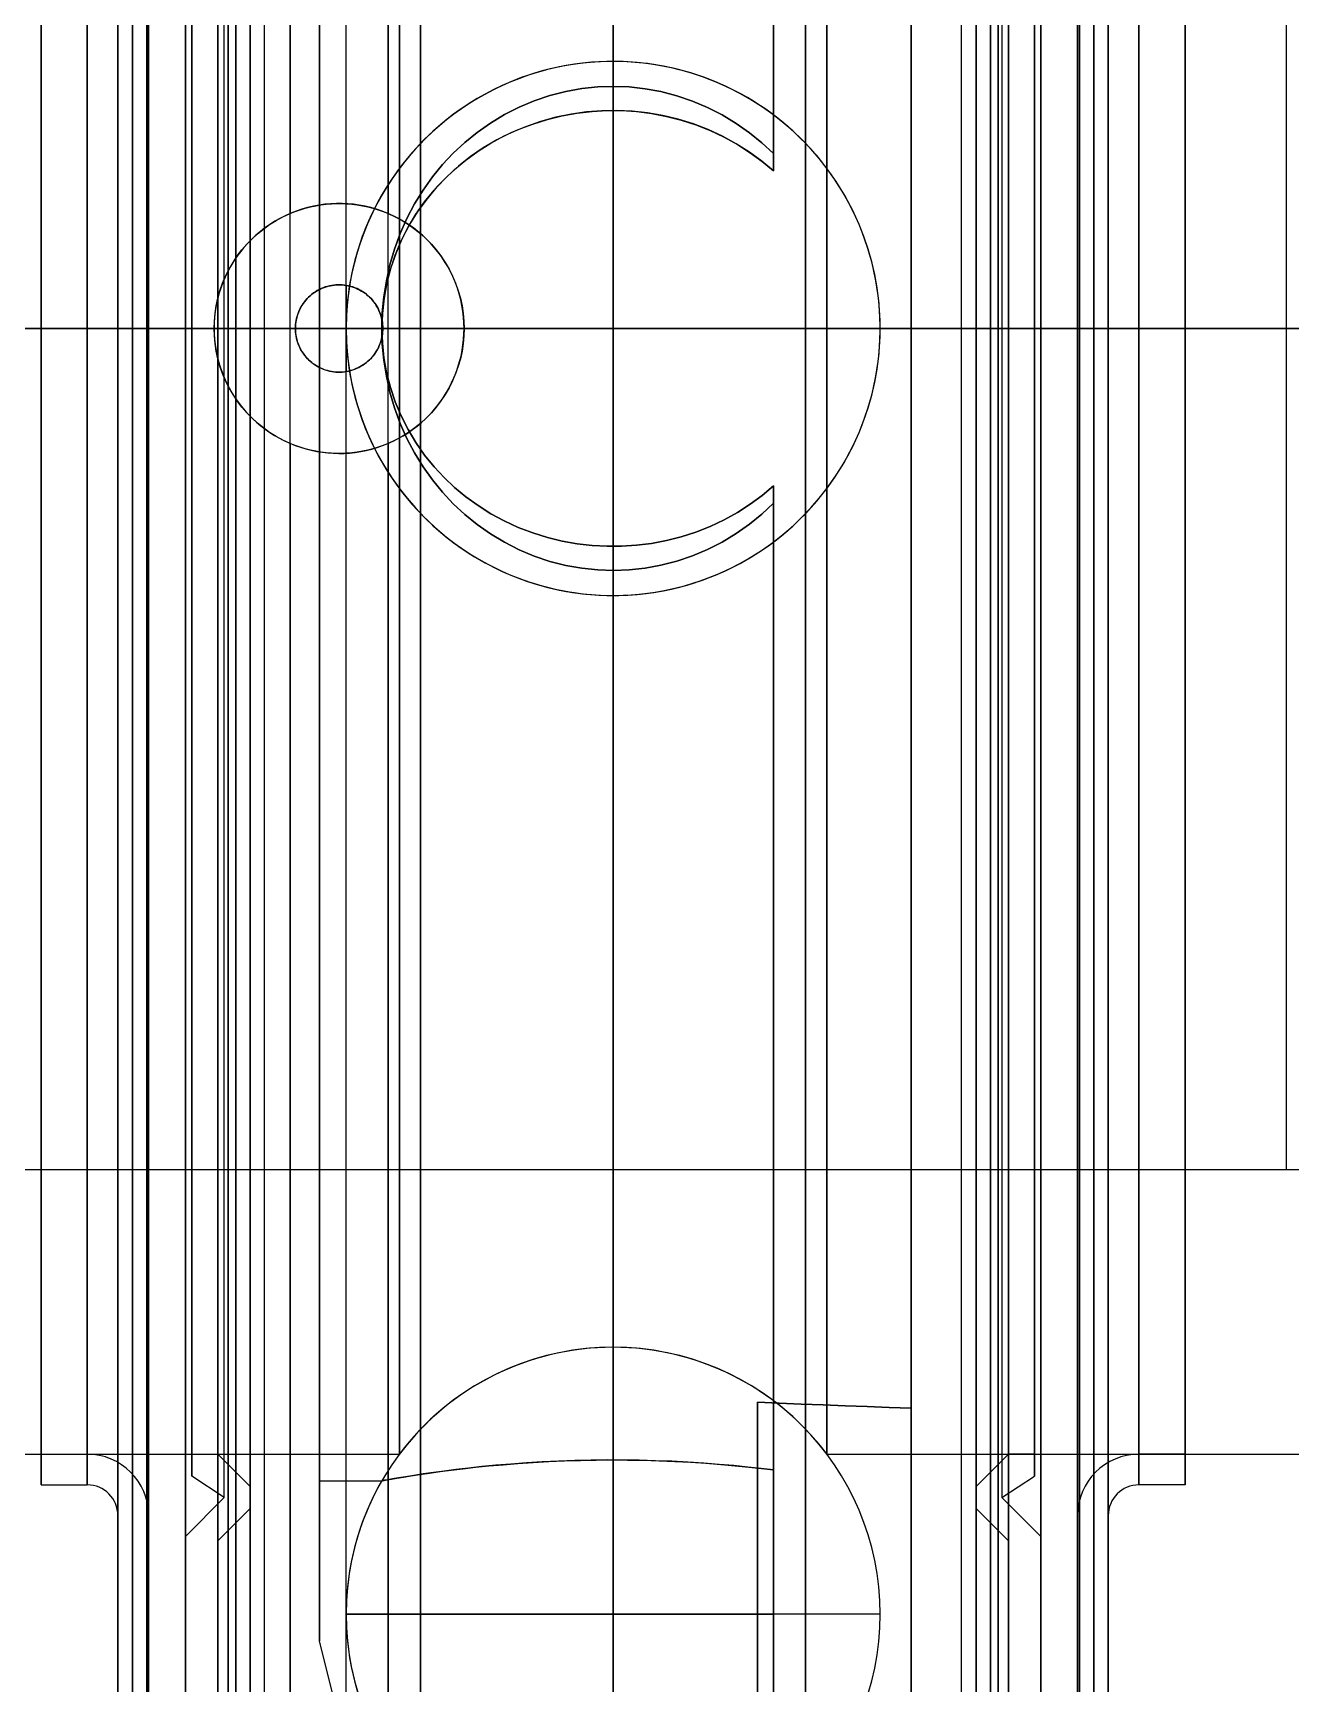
# Model space of a CAD drawing. Header units: millimetres. Extents: x 150937 to 394412, y 327166 to 584759.
# Drawn here: x 271281.49 to 271307.65, y 386691.02 to 386725.37 of the extents above; entities that cross this region are included whole.
import ezdxf

# ---------------------------------------------------------------- set-up
doc = ezdxf.new("R2010")
doc.units = ezdxf.units.MM
doc.layers.add('MAIN-1', color=7, linetype='Continuous')

# ---------------------------------------------------------------- blocks, each defined once
blk = doc.blocks.new('C-1 UP RIGHT')
for p, q in [((107.002, -134.5), (107.002, -169.5)), ((-501.682, -152), (120.122, -152)), ((67.602, -169.496), (107.002, -169.496))]:
    blk.add_line(p, q)
at = {"layer": 'MAIN-1'}
for p, q in [((99.202, -198), (99.202, -106)), ((99.202, -106), (99.202, -198)), ((103.002, -152), (103.002, -113.12)), ((103.002, -113.12), (103.002, -152)), ((86.282, -152), (86.282, -116)), ((86.282, -116), (86.282, -149.608)), ((88.322, -152), (88.322, -116)), ((88.322, -116), (88.322, -149.608)), ((88.322, -116.305), (88.322, -149.608)), ((88.322, -148.501), (88.322, -116.305)), ((86.282, -116.633), (86.282, -149.608)), ((86.282, -148.533), (86.282, -116.633)), ((83.002, -117.417), (83.002, -186.583)), ((83.302, -152), (83.302, -117.331)), ((83.302, -117.331), (83.302, -152)), ((102.702, -152), (102.702, -117.331)), ((102.702, -117.331), (102.702, -152)), ((83.002, -186.369), (83.002, -117.631)), ((83.002, -152), (83.002, -117.631)), ((83.002, -117.631), (83.002, -152)), ((103.002, -152), (103.002, -117.631)), ((103.002, -117.631), (103.002, -152)), ((83.002, -152), (83.002, -119.15)), ((103.002, -152), (103.002, -119.15)), ((83.302, -152), (83.302, -119.45)), ((84.105, -152), (84.105, -119.45)), ((84.105, -119.45), (84.105, -152)), ((84.996, -119.45), (84.996, -152)), ((84.996, -152), (84.996, -119.45)), ((85.152, -152), (85.152, -119.45)), ((85.152, -119.45), (85.152, -152)), ((100.852, -119.45), (100.852, -152)), ((100.852, -152), (100.852, -119.45)), ((101.009, -152), (101.009, -119.45)), ((101.009, -119.45), (101.009, -152)), ((101.9, -152), (101.9, -119.45)), ((101.9, -119.45), (101.9, -152)), ((102.702, -152), (102.702, -119.45)), ((85.452, -184.25), (85.452, -119.75)), ((85.452, -119.75), (85.452, -184.25)), ((93.002, -119.695), (93.002, -184.305)), ((93.002, -184.305), (93.002, -119.695)), ((100.552, -184.25), (100.552, -119.75)), ((100.552, -119.75), (100.552, -152)), ((82.702, -152), (82.702, -120.101)), ((82.702, -120.101), (82.702, -152)), ((83.34, -152), (83.34, -120.101)), ((83.34, -120.101), (83.34, -152)), ((84.105, -152), (84.105, -119.907)), ((84.778, -152), (84.778, -119.907)), ((84.778, -119.907), (84.778, -152)), ((85.452, -119.907), (85.452, -184.094)), ((85.452, -184.094), (85.452, -119.907)), ((100.552, -184.094), (100.552, -119.907)), ((100.552, -119.907), (100.552, -184.094)), ((101.226, -152), (101.226, -119.907)), ((101.226, -119.907), (101.226, -152)), ((101.9, -119.907), (101.9, -152)), ((102.664, -152), (102.664, -120.101)), ((102.664, -120.101), (102.664, -152)), ((103.302, -152), (103.302, -120.101)), ((103.302, -120.101), (103.302, -152)), ((103.002, -120.557), (103.002, -183.443)), ((103.002, -183.443), (103.002, -120.557)), ((85.452, -152), (85.452, -121.1)), ((100.552, -152), (100.552, -121.1)), ((85.752, -152), (85.752, -121.4)), ((88.998, -121.4), (88.998, -152)), ((88.998, -152), (88.998, -121.4)), ((97.006, -121.4), (97.006, -152)), ((97.006, -152), (97.006, -121.4)), ((100.252, -152), (100.252, -121.4)), ((84.778, -152), (84.778, -122.054)), ((85.452, -152), (85.452, -122.189)), ((100.552, -122.189), (100.552, -152)), ((101.226, -122.054), (101.226, -152)), ((87.447, -152), (87.447, -122.472)), ((84.105, -152), (84.105, -122.728)), ((84.778, -152), (84.778, -122.863)), ((84.778, -122.863), (84.778, -152)), ((96.335, -148.362), (96.335, -122.697)), ((96.335, -122.697), (96.335, -148.362)), ((101.226, -152), (101.226, -122.863)), ((101.226, -122.863), (101.226, -152)), ((101.9, -152), (101.9, -122.728)), ((101.9, -122.728), (101.9, -152)), ((86.892, -152), (86.892, -124.695)), ((86.892, -124.695), (86.892, -151.189)), ((84.105, -152), (84.105, -126.87)), ((84.778, -152), (84.778, -126.776)), ((101.226, -126.776), (101.226, -152)), ((101.9, -126.87), (101.9, -152)), ((82.702, -176.696), (82.702, -127.304)), ((82.702, -127.304), (82.702, -152)), ((83.34, -127.304), (83.34, -176.696)), ((83.34, -176.696), (83.34, -127.304)), ((102.664, -176.696), (102.664, -127.304)), ((102.664, -127.304), (102.664, -176.696)), ((103.302, -127.304), (103.302, -176.696)), ((103.302, -152), (103.302, -127.304)), ((84.913, -152), (84.913, -127.678)), ((85.452, -152), (85.452, -127.45)), ((100.552, -152), (100.552, -127.45)), ((100.552, -127.45), (100.552, -152)), ((101.091, -127.678), (101.091, -152)), ((81.102, -152), (81.102, -127.942)), ((81.102, -127.942), (81.102, -152)), ((82.064, -152), (82.064, -127.942)), ((82.064, -127.942), (82.064, -152)), ((85.452, -152), (85.452, -127.906)), ((86.892, -152), (86.892, -128.028)), ((100.552, -127.906), (100.552, -152)), ((103.94, -152), (103.94, -127.942)), ((103.94, -127.942), (103.94, -152)), ((104.902, -152), (104.902, -127.942)), ((104.902, -127.942), (104.902, -152)), ((84.239, -152), (84.239, -128.124)), ((84.239, -128.124), (84.239, -152)), ((96.335, -128.252), (96.335, -148.724)), ((96.335, -148.724), (96.335, -128.252)), ((101.765, -152), (101.765, -128.124)), ((101.765, -128.124), (101.765, -152)), ((81.102, -152), (81.102, -128.58)), ((82.064, -128.58), (82.064, -152)), ((82.064, -152), (82.064, -128.58)), ((84.239, -152), (84.239, -128.58)), ((84.778, -152), (84.778, -128.58)), ((84.778, -128.58), (84.778, -152)), ((88.556, -128.58), (88.556, -152)), ((88.556, -152), (88.556, -128.58)), ((97.448, -152), (97.448, -128.58)), ((97.448, -128.58), (97.448, -152)), ((101.226, -128.58), (101.226, -152)), ((101.765, -128.58), (101.765, -152)), ((103.94, -152), (103.94, -128.58)), ((103.94, -128.58), (103.94, -152)), ((104.902, -128.58), (104.902, -152)), ((99.202, -129.536), (99.202, -152)), ((99.202, -152), (99.202, -129.536)), ((93.002, -173.195), (93.002, -130.805)), ((93.002, -130.805), (93.002, -173.195)), ((92.681, -146.975), (92.35, -147.01)), ((92.35, -147.01), (92.681, -146.975)), ((93.008, -146.964), (92.681, -146.975)), ((92.681, -146.975), (93.008, -146.964)), ((93.335, -146.976), (93.008, -146.964)), ((93.008, -146.964), (93.335, -146.976)), ((93.666, -147.012), (93.335, -146.976)), ((93.335, -146.976), (93.666, -147.012)), ((91.363, -147.263), (91.047, -147.396)), ((91.047, -147.396), (91.363, -147.263)), ((91.688, -147.155), (91.363, -147.263)), ((91.363, -147.263), (91.688, -147.155)), ((92.018, -147.07), (91.688, -147.155)), ((91.688, -147.155), (92.018, -147.07)), ((92.35, -147.01), (92.018, -147.07)), ((92.018, -147.07), (92.35, -147.01)), ((93.998, -147.073), (93.666, -147.012)), ((93.666, -147.012), (93.998, -147.073)), ((94.328, -147.158), (93.998, -147.073)), ((93.998, -147.073), (94.328, -147.158)), ((94.652, -147.268), (94.328, -147.158)), ((94.328, -147.158), (94.652, -147.268)), ((94.968, -147.401), (94.652, -147.268)), ((94.652, -147.268), (94.968, -147.401)), ((90.742, -147.551), (90.45, -147.727)), ((90.45, -147.727), (90.742, -147.551)), ((91.047, -147.396), (90.742, -147.551)), ((90.742, -147.551), (91.047, -147.396)), ((91.329, -147.747), (91.635, -147.652)), ((91.808, -147.607), (91.49, -147.694)), ((91.635, -147.652), (91.945, -147.576)), ((92.129, -147.541), (91.808, -147.607)), ((91.945, -147.576), (92.257, -147.521)), ((92.449, -147.496), (92.129, -147.541)), ((92.257, -147.521), (92.568, -147.485)), ((92.767, -147.472), (92.449, -147.496)), ((92.568, -147.485), (92.875, -147.468)), ((93.08, -147.467), (92.767, -147.472)), ((92.875, -147.468), (93.179, -147.469)), ((93.396, -147.482), (93.08, -147.467)), ((93.179, -147.469), (93.487, -147.489)), ((93.715, -147.516), (93.396, -147.482)), ((93.487, -147.489), (93.798, -147.528)), ((94.036, -147.572), (93.715, -147.516)), ((93.798, -147.528), (94.11, -147.587)), ((94.356, -147.648), (94.036, -147.572)), ((94.11, -147.587), (94.419, -147.666)), ((94.671, -147.746), (94.356, -147.648)), ((94.419, -147.666), (94.724, -147.764)), ((95.273, -147.557), (94.968, -147.401)), ((94.968, -147.401), (95.273, -147.557)), ((95.564, -147.733), (95.273, -147.557)), ((95.273, -147.557), (95.564, -147.733)), ((96.335, -148.362), (96.335, -147.556)), ((96.335, -148.724), (96.335, -147.556)), ((90.174, -147.921), (89.916, -148.131)), ((89.916, -148.131), (90.174, -147.921)), ((90.45, -147.727), (90.174, -147.921)), ((90.174, -147.921), (90.45, -147.727)), ((90.46, -148.146), (90.739, -147.995)), ((90.875, -147.93), (90.581, -148.078)), ((90.739, -147.995), (91.03, -147.862)), ((91.178, -147.802), (90.875, -147.93)), ((91.03, -147.862), (91.329, -147.747)), ((91.49, -147.694), (91.178, -147.802)), ((94.979, -147.864), (94.671, -147.746)), ((94.724, -147.764), (95.022, -147.882)), ((95.278, -148.002), (94.979, -147.864)), ((95.022, -147.882), (95.311, -148.019)), ((95.565, -148.158), (95.278, -148.002)), ((95.311, -148.019), (95.589, -148.173)), ((95.84, -147.928), (95.564, -147.733)), ((95.564, -147.733), (95.84, -147.928)), ((96.097, -148.139), (95.84, -147.928)), ((95.84, -147.928), (96.097, -148.139)), ((89.677, -148.354), (89.455, -148.591)), ((89.455, -148.591), (89.677, -148.354)), ((89.916, -148.131), (89.677, -148.354)), ((89.677, -148.354), (89.916, -148.131)), ((89.941, -148.496), (90.193, -148.314)), ((90.301, -148.243), (90.036, -148.425)), ((90.193, -148.314), (90.46, -148.146)), ((90.581, -148.078), (90.301, -148.243)), ((95.838, -148.332), (95.565, -148.158)), ((95.589, -148.173), (95.853, -148.343)), ((96.095, -148.521), (95.838, -148.332)), ((95.853, -148.343), (96.103, -148.527)), ((96.335, -148.362), (96.097, -148.139)), ((96.097, -148.139), (96.335, -148.362)), ((96.335, -148.724), (96.335, -148.362)), ((86.282, -154.392), (86.282, -148.533)), ((88.322, -154.392), (88.322, -148.501)), ((89.455, -148.591), (89.245, -148.848)), ((89.245, -148.848), (89.455, -148.591)), ((89.486, -148.898), (89.706, -148.691)), ((89.787, -148.621), (89.556, -148.829)), ((89.706, -148.691), (89.941, -148.496)), ((90.036, -148.425), (89.787, -148.621)), ((96.335, -148.724), (96.095, -148.521)), ((96.103, -148.527), (96.335, -148.724)), ((89.245, -148.848), (89.05, -149.121)), ((89.05, -149.121), (89.245, -148.848)), ((89.337, -149.056), (89.131, -149.3)), ((89.277, -149.124), (89.486, -148.898)), ((89.556, -148.829), (89.337, -149.056)), ((87.128, -149.406), (87.008, -149.417)), ((87.034, -149.414), (87.142, -149.405)), ((87.246, -149.401), (87.128, -149.406)), ((87.142, -149.405), (87.249, -149.401)), ((87.363, -149.401), (87.246, -149.401)), ((87.249, -149.401), (87.355, -149.401)), ((87.355, -149.401), (87.462, -149.405)), ((87.482, -149.406), (87.363, -149.401)), ((87.462, -149.405), (87.57, -149.414)), ((87.602, -149.417), (87.482, -149.406)), ((89.05, -149.121), (88.872, -149.41)), ((88.872, -149.41), (89.05, -149.121)), ((88.9, -149.624), (89.081, -149.366)), ((89.131, -149.3), (88.941, -149.562)), ((89.081, -149.366), (89.277, -149.124)), ((86.071, -149.71), (85.964, -149.771)), ((85.993, -149.753), (86.135, -149.677)), ((86.182, -149.654), (86.071, -149.71)), ((86.135, -149.677), (86.282, -149.608)), ((86.296, -149.603), (86.182, -149.654)), ((86.282, -149.608), (86.386, -149.567)), ((86.282, -149.608), (86.282, -149.608)), ((86.411, -149.557), (86.296, -149.603)), ((86.386, -149.567), (86.492, -149.529)), ((86.529, -149.518), (86.411, -149.557)), ((86.492, -149.529), (86.599, -149.497)), ((86.648, -149.484), (86.529, -149.518)), ((86.599, -149.497), (86.707, -149.469)), ((86.768, -149.456), (86.648, -149.484)), ((86.707, -149.469), (86.816, -149.446)), ((86.888, -149.433), (86.768, -149.456)), ((86.816, -149.446), (86.925, -149.428)), ((87.008, -149.417), (86.888, -149.433)), ((86.925, -149.428), (87.034, -149.414)), ((87.57, -149.414), (87.679, -149.428)), ((87.722, -149.434), (87.602, -149.417)), ((87.679, -149.428), (87.788, -149.446)), ((87.842, -149.457), (87.722, -149.434)), ((87.788, -149.446), (87.897, -149.469)), ((87.962, -149.485), (87.842, -149.457)), ((87.897, -149.469), (88.005, -149.497)), ((88.081, -149.519), (87.962, -149.485)), ((88.005, -149.497), (88.112, -149.529)), ((88.198, -149.559), (88.081, -149.519)), ((88.112, -149.529), (88.218, -149.567)), ((88.313, -149.605), (88.198, -149.559)), ((88.218, -149.567), (88.322, -149.608)), ((88.426, -149.656), (88.313, -149.605)), ((88.322, -149.608), (88.469, -149.677)), ((88.322, -149.608), (88.322, -149.608)), ((88.537, -149.712), (88.426, -149.656)), ((88.469, -149.677), (88.611, -149.753)), ((88.644, -149.773), (88.537, -149.712)), ((88.713, -149.712), (88.574, -150.025)), ((88.574, -150.025), (88.713, -149.712)), ((88.872, -149.41), (88.713, -149.712)), ((88.713, -149.712), (88.872, -149.41)), ((88.737, -149.896), (88.9, -149.624)), ((88.941, -149.562), (88.769, -149.839)), ((85.572, -150.059), (85.486, -150.14)), ((85.491, -150.135), (85.605, -150.03)), ((85.664, -149.981), (85.572, -150.059)), ((85.605, -150.03), (85.727, -149.931)), ((85.76, -149.907), (85.664, -149.981)), ((85.727, -149.931), (85.857, -149.838)), ((85.86, -149.837), (85.76, -149.907)), ((85.857, -149.838), (85.993, -149.753)), ((85.964, -149.771), (85.86, -149.837)), ((88.574, -150.025), (88.456, -150.347)), ((88.456, -150.347), (88.574, -150.025)), ((88.593, -150.18), (88.737, -149.896)), ((88.611, -149.753), (88.747, -149.838)), ((88.769, -149.839), (88.617, -150.129)), ((88.747, -149.839), (88.644, -149.773)), ((88.747, -149.838), (88.877, -149.931)), ((88.847, -149.909), (88.747, -149.839)), ((88.943, -149.983), (88.847, -149.909)), ((88.877, -149.931), (88.999, -150.03)), ((89.034, -150.061), (88.943, -149.983)), ((88.999, -150.03), (89.114, -150.135)), ((89.12, -150.141), (89.034, -150.061)), ((85.248, -150.406), (85.176, -150.504)), ((85.185, -150.491), (85.281, -150.364)), ((85.324, -150.313), (85.248, -150.406)), ((85.281, -150.364), (85.383, -150.245)), ((85.403, -150.224), (85.324, -150.313)), ((85.383, -150.245), (85.491, -150.135)), ((85.486, -150.14), (85.403, -150.224)), ((88.456, -150.347), (88.36, -150.676)), ((88.36, -150.676), (88.456, -150.347)), ((88.487, -150.429), (88.38, -150.738)), ((88.47, -150.473), (88.593, -150.18)), ((88.617, -150.129), (88.487, -150.429)), ((89.114, -150.135), (89.221, -150.246)), ((89.202, -150.225), (89.12, -150.141)), ((89.281, -150.314), (89.202, -150.225)), ((89.221, -150.246), (89.323, -150.364)), ((89.357, -150.407), (89.281, -150.314)), ((89.323, -150.364), (89.419, -150.491)), ((89.429, -150.505), (89.357, -150.407)), ((84.941, -150.91), (85.014, -150.765)), ((85.044, -150.712), (84.985, -150.821)), ((85.014, -150.765), (85.096, -150.625)), ((85.107, -150.606), (85.044, -150.712)), ((85.096, -150.625), (85.185, -150.491)), ((85.176, -150.504), (85.107, -150.606)), ((88.36, -150.676), (88.285, -151.008)), ((88.285, -151.008), (88.36, -150.676)), ((88.291, -151.08), (88.369, -150.774)), ((88.38, -150.738), (88.297, -151.053)), ((88.369, -150.774), (88.47, -150.473)), ((89.419, -150.491), (89.508, -150.625)), ((89.497, -150.607), (89.429, -150.505)), ((89.561, -150.713), (89.497, -150.607)), ((89.508, -150.625), (89.59, -150.765)), ((89.62, -150.822), (89.561, -150.713)), ((89.59, -150.765), (89.663, -150.91)), ((84.824, -151.214), (84.878, -151.06)), ((84.883, -151.047), (84.84, -151.164)), ((84.878, -151.06), (84.941, -150.91)), ((84.931, -150.933), (84.883, -151.047)), ((84.985, -150.821), (84.931, -150.933)), ((87.059, -151.124), (87.015, -151.137)), ((87.031, -151.132), (87.072, -151.121)), ((87.103, -151.113), (87.059, -151.124)), ((87.072, -151.121), (87.114, -151.111)), ((87.148, -151.104), (87.103, -151.113)), ((87.114, -151.111), (87.156, -151.103)), ((87.192, -151.098), (87.148, -151.104)), ((87.156, -151.103), (87.198, -151.097)), ((87.237, -151.093), (87.192, -151.098)), ((87.198, -151.097), (87.24, -151.093)), ((87.28, -151.091), (87.237, -151.093)), ((87.24, -151.093), (87.282, -151.091)), ((87.324, -151.091), (87.28, -151.091)), ((87.282, -151.091), (87.323, -151.091)), ((87.323, -151.091), (87.364, -151.093)), ((87.368, -151.093), (87.324, -151.091)), ((87.364, -151.093), (87.406, -151.097)), ((87.412, -151.098), (87.368, -151.093)), ((87.406, -151.097), (87.448, -151.103)), ((87.456, -151.104), (87.412, -151.098)), ((87.447, -151.103), (87.447, -152)), ((87.448, -151.103), (87.49, -151.111)), ((87.501, -151.113), (87.456, -151.104)), ((87.49, -151.111), (87.532, -151.121)), ((87.545, -151.124), (87.501, -151.113)), ((87.532, -151.121), (87.573, -151.132)), ((87.589, -151.137), (87.545, -151.124)), ((88.285, -151.008), (88.232, -151.341)), ((88.232, -151.341), (88.285, -151.008)), ((88.235, -151.388), (88.291, -151.08)), ((88.297, -151.053), (88.238, -151.37)), ((89.673, -150.934), (89.62, -150.822)), ((89.663, -150.91), (89.726, -151.061)), ((89.721, -151.048), (89.673, -150.934)), ((89.764, -151.164), (89.721, -151.048)), ((89.726, -151.061), (89.78, -151.214)), ((84.745, -151.529), (84.779, -151.371)), ((84.772, -151.402), (84.746, -151.522)), ((84.803, -151.282), (84.772, -151.402)), ((84.779, -151.371), (84.824, -151.214)), ((84.84, -151.164), (84.803, -151.282)), ((86.581, -151.447), (86.554, -151.484)), ((86.558, -151.477), (86.584, -151.443)), ((86.609, -151.412), (86.581, -151.447)), ((86.584, -151.443), (86.61, -151.41)), ((86.638, -151.379), (86.609, -151.412)), ((86.61, -151.41), (86.638, -151.379)), ((86.669, -151.348), (86.638, -151.379)), ((86.638, -151.379), (86.667, -151.35)), ((86.667, -151.35), (86.697, -151.322)), ((86.701, -151.318), (86.669, -151.348)), ((86.697, -151.322), (86.729, -151.295)), ((86.735, -151.289), (86.701, -151.318)), ((86.729, -151.295), (86.762, -151.269)), ((86.771, -151.262), (86.735, -151.289)), ((86.762, -151.269), (86.797, -151.244)), ((86.809, -151.237), (86.771, -151.262)), ((86.797, -151.244), (86.833, -151.221)), ((86.848, -151.213), (86.809, -151.237)), ((86.833, -151.221), (86.871, -151.2)), ((86.888, -151.191), (86.848, -151.213)), ((86.871, -151.2), (86.91, -151.18)), ((86.93, -151.171), (86.888, -151.191)), ((86.892, -151.189), (86.892, -152)), ((86.91, -151.18), (86.949, -151.162)), ((86.972, -151.153), (86.93, -151.171)), ((86.949, -151.162), (86.99, -151.146)), ((87.015, -151.137), (86.972, -151.153)), ((86.99, -151.146), (87.031, -151.132)), ((87.573, -151.132), (87.615, -151.146)), ((87.632, -151.153), (87.589, -151.137)), ((87.615, -151.146), (87.655, -151.162)), ((87.675, -151.171), (87.632, -151.153)), ((87.655, -151.162), (87.695, -151.18)), ((87.716, -151.191), (87.675, -151.171)), ((87.695, -151.18), (87.733, -151.2)), ((87.756, -151.213), (87.716, -151.191)), ((87.733, -151.2), (87.771, -151.221)), ((87.795, -151.237), (87.756, -151.213)), ((87.771, -151.221), (87.807, -151.244)), ((87.833, -151.262), (87.795, -151.237)), ((87.807, -151.244), (87.842, -151.269)), ((87.869, -151.289), (87.833, -151.262)), ((87.842, -151.269), (87.875, -151.295)), ((87.903, -151.318), (87.869, -151.289)), ((87.875, -151.295), (87.907, -151.322)), ((87.935, -151.348), (87.903, -151.318)), ((87.907, -151.322), (87.938, -151.35)), ((87.966, -151.379), (87.935, -151.348)), ((87.938, -151.35), (87.966, -151.379)), ((87.995, -151.412), (87.966, -151.379)), ((87.966, -151.379), (87.994, -151.41)), ((87.994, -151.41), (88.02, -151.443)), ((88.023, -151.447), (87.995, -151.412)), ((88.02, -151.443), (88.046, -151.477)), ((88.05, -151.484), (88.023, -151.447)), ((88.232, -151.341), (88.201, -151.673)), ((88.201, -151.673), (88.232, -151.341)), ((88.202, -151.696), (88.235, -151.388)), ((88.238, -151.37), (88.203, -151.687)), ((89.801, -151.283), (89.764, -151.164)), ((89.78, -151.214), (89.825, -151.371)), ((89.832, -151.402), (89.801, -151.283)), ((89.825, -151.371), (89.859, -151.529)), ((89.858, -151.522), (89.832, -151.402)), ((84.713, -151.763), (84.705, -151.882)), ((84.707, -151.845), (84.721, -151.687)), ((84.727, -151.643), (84.713, -151.763)), ((84.721, -151.687), (84.745, -151.529)), ((84.746, -151.522), (84.727, -151.643)), ((86.409, -151.833), (86.418, -151.791)), ((86.421, -151.777), (86.411, -151.821)), ((86.418, -151.791), (86.428, -151.749)), ((86.433, -151.732), (86.421, -151.777)), ((86.428, -151.749), (86.441, -151.708)), ((86.448, -151.688), (86.433, -151.732)), ((86.441, -151.708), (86.456, -151.667)), ((86.465, -151.645), (86.448, -151.688)), ((86.456, -151.667), (86.473, -151.627)), ((86.484, -151.603), (86.465, -151.645)), ((86.473, -151.627), (86.492, -151.588)), ((86.506, -151.562), (86.484, -151.603)), ((86.492, -151.588), (86.512, -151.55)), ((86.529, -151.522), (86.506, -151.562)), ((86.512, -151.55), (86.535, -151.513)), ((86.554, -151.484), (86.529, -151.522)), ((86.535, -151.513), (86.558, -151.477)), ((88.046, -151.477), (88.07, -151.513)), ((88.075, -151.522), (88.05, -151.484)), ((88.07, -151.513), (88.092, -151.55)), ((88.098, -151.562), (88.075, -151.522)), ((88.092, -151.55), (88.112, -151.588)), ((88.12, -151.603), (88.098, -151.562)), ((88.112, -151.588), (88.131, -151.627)), ((88.139, -151.645), (88.12, -151.603)), ((88.131, -151.627), (88.148, -151.667)), ((88.156, -151.688), (88.139, -151.645)), ((88.148, -151.667), (88.163, -151.708)), ((88.171, -151.732), (88.156, -151.688)), ((88.163, -151.708), (88.176, -151.749)), ((88.183, -151.777), (88.171, -151.732)), ((88.176, -151.749), (88.187, -151.791)), ((88.193, -151.821), (88.183, -151.777)), ((88.187, -151.791), (88.195, -151.833)), ((88.201, -151.673), (88.191, -152)), ((88.191, -152), (88.201, -151.673)), ((88.203, -151.687), (88.191, -152)), ((88.191, -152), (88.202, -151.696)), ((89.877, -151.643), (89.858, -151.522)), ((89.859, -151.529), (89.883, -151.687)), ((89.891, -151.763), (89.877, -151.643)), ((89.883, -151.687), (89.897, -151.845)), ((89.899, -151.882), (89.891, -151.763)), ((68.46, -152), (109.644, -152)), ((68.46, -152), (88.556, -152)), ((99.202, -152), (78.002, -152)), ((78.002, -152), (84.702, -152)), ((109.644, -152), (78.102, -152)), ((86.393, -152), (78.102, -152)), ((82.064, -152), (81.102, -152)), ((81.102, -152), (82.064, -152)), ((81.102, -152), (81.102, -176.058)), ((81.102, -176.058), (81.102, -152)), ((82.064, -152), (81.102, -152)), ((81.102, -152), (82.064, -152)), ((81.102, -175.42), (81.102, -152)), ((82.064, -152), (82.064, -175.42)), ((82.064, -152), (82.064, -176.058)), ((82.064, -176.058), (82.064, -152)), ((82.064, -175.42), (82.064, -152)), ((83.34, -152), (82.702, -152)), ((82.702, -152), (83.34, -152)), ((82.702, -152), (82.702, -183.899)), ((82.702, -183.899), (82.702, -152)), ((82.702, -152), (82.702, -176.696)), ((83.302, -152), (83.002, -152)), ((83.002, -152), (83.302, -152)), ((83.002, -152), (83.002, -186.369)), ((83.002, -186.369), (83.002, -152)), ((83.302, -152), (83.002, -152)), ((83.002, -152), (83.302, -152)), ((83.002, -184.85), (83.002, -152)), ((83.302, -186.669), (83.302, -152)), ((83.302, -152), (83.302, -186.669)), ((85.152, -152), (83.302, -152)), ((83.302, -152), (85.152, -152)), ((83.302, -184.55), (83.302, -152)), ((83.34, -152), (83.34, -183.899)), ((83.34, -183.899), (83.34, -152)), ((84.996, -152), (84.105, -152)), ((84.105, -152), (84.996, -152)), ((84.105, -152), (84.105, -184.55)), ((84.105, -184.55), (84.105, -152)), ((84.913, -152), (84.105, -152)), ((84.105, -152), (84.913, -152)), ((84.105, -181.272), (84.105, -152)), ((84.778, -152), (84.105, -152)), ((84.105, -152), (84.778, -152)), ((84.778, -152), (84.105, -152)), ((84.105, -152), (84.778, -152)), ((84.105, -184.094), (84.105, -152)), ((84.105, -177.131), (84.105, -152)), ((84.778, -152), (84.239, -152)), ((84.239, -152), (84.778, -152)), ((84.239, -152), (84.239, -175.877)), ((84.239, -175.877), (84.239, -152)), ((84.913, -152), (84.239, -152)), ((84.239, -152), (84.913, -152)), ((84.239, -175.42), (84.239, -152)), ((84.702, -152), (84.707, -151.845)), ((84.705, -151.882), (84.702, -152)), ((84.707, -152.155), (84.702, -152)), ((84.702, -152), (84.702, -152)), ((84.702, -152), (84.705, -152.113)), ((84.705, -152.113), (84.712, -152.226)), ((84.721, -152.313), (84.707, -152.155)), ((85.452, -152), (84.778, -152)), ((84.778, -152), (85.452, -152)), ((84.778, -177.224), (84.778, -152)), ((85.452, -152), (84.778, -152)), ((84.778, -152), (85.452, -152)), ((85.452, -152), (84.778, -152)), ((84.778, -152), (85.452, -152)), ((84.778, -181.946), (84.778, -152)), ((84.778, -152), (84.778, -184.094)), ((84.778, -184.094), (84.778, -152)), ((84.778, -152), (84.778, -175.42)), ((84.778, -175.42), (84.778, -152)), ((84.778, -152), (84.778, -181.137)), ((84.778, -181.137), (84.778, -152)), ((84.913, -176.322), (84.913, -152)), ((84.996, -152), (84.996, -184.55)), ((84.996, -184.55), (84.996, -152)), ((85.152, -184.55), (85.152, -152)), ((85.152, -152), (85.152, -184.55)), ((85.752, -152), (85.452, -152)), ((85.452, -152), (85.752, -152)), ((85.452, -182.9), (85.452, -152)), ((85.452, -176.55), (85.452, -152)), ((85.452, -176.094), (85.452, -152)), ((85.452, -181.811), (85.452, -152)), ((85.752, -152), (88.998, -152)), ((86.393, -152), (85.752, -152)), ((85.752, -182.6), (85.752, -152)), ((86.282, -188), (86.282, -152)), ((88.322, -152), (86.282, -152)), ((86.394, -151.956), (86.393, -152)), ((86.393, -152), (86.394, -151.959)), ((86.393, -152), (86.394, -152.044)), ((86.393, -152), (86.393, -152)), ((86.394, -152.039), (86.393, -152)), ((86.892, -152), (86.393, -152)), ((86.397, -151.911), (86.394, -151.956)), ((86.394, -151.959), (86.397, -151.917)), ((86.397, -152.079), (86.394, -152.039)), ((86.394, -152.044), (86.397, -152.089)), ((86.403, -151.866), (86.397, -151.911)), ((86.397, -151.917), (86.402, -151.875)), ((86.401, -152.119), (86.397, -152.079)), ((86.397, -152.089), (86.403, -152.134)), ((86.407, -152.16), (86.401, -152.119)), ((86.402, -151.875), (86.409, -151.833)), ((86.411, -151.821), (86.403, -151.866)), ((86.403, -152.134), (86.411, -152.179)), ((88.556, -152), (86.892, -152)), ((86.892, -152), (86.892, -152.811)), ((86.892, -179.306), (86.892, -152)), ((86.892, -175.972), (86.892, -152)), ((87.447, -152), (86.892, -152)), ((86.892, -152), (87.447, -152)), ((88.191, -152), (86.892, -152)), ((86.892, -152), (88.191, -152)), ((93.002, -152), (87.447, -152)), ((93.002, -152), (87.447, -152)), ((87.447, -152), (87.447, -152.897)), ((87.447, -181.528), (87.447, -152)), ((88.191, -152), (87.447, -152)), ((87.447, -152), (88.191, -152)), ((87.447, -152), (88.191, -152)), ((87.447, -152), (88.191, -152)), ((88.191, -152), (88.211, -152)), ((88.191, -152), (88.201, -152.327)), ((88.201, -152.327), (88.191, -152)), ((88.191, -152), (88.202, -152.304)), ((88.202, -152.304), (88.191, -152)), ((88.201, -151.866), (88.193, -151.821)), ((88.193, -152.179), (88.201, -152.134)), ((88.195, -151.833), (88.202, -151.875)), ((88.203, -152.119), (88.197, -152.16)), ((88.207, -151.911), (88.201, -151.866)), ((88.201, -152.134), (88.207, -152.089)), ((88.202, -151.875), (88.207, -151.917)), ((88.208, -152.079), (88.203, -152.119)), ((88.21, -151.956), (88.207, -151.911)), ((88.207, -151.917), (88.21, -151.959)), ((88.207, -152.089), (88.21, -152.044)), ((88.21, -152.039), (88.208, -152.079)), ((88.211, -152), (88.21, -151.956)), ((88.21, -151.959), (88.211, -152)), ((88.21, -152.044), (88.211, -152)), ((88.211, -152), (88.21, -152.039)), ((88.998, -152), (88.211, -152)), ((88.211, -152), (88.211, -152)), ((88.211, -152), (93.002, -152)), ((88.322, -188), (88.322, -152)), ((88.556, -152), (88.556, -175.42)), ((88.556, -175.42), (88.556, -152)), ((88.998, -152), (88.998, -182.6)), ((88.998, -182.6), (88.998, -152)), ((89.897, -152.155), (89.883, -152.313)), ((89.892, -152.228), (89.9, -152.113)), ((89.897, -151.845), (89.902, -152)), ((89.902, -152), (89.897, -152.155)), ((89.902, -152), (89.899, -151.882)), ((89.9, -152.113), (89.902, -152)), ((89.902, -152), (99.202, -152)), ((89.902, -152), (89.902, -152)), ((98.557, -152), (93.002, -152)), ((98.557, -152), (93.002, -152)), ((100.252, -152), (97.006, -152)), ((97.006, -152), (100.252, -152)), ((97.006, -182.6), (97.006, -152)), ((97.006, -152), (97.006, -182.6)), ((97.448, -175.42), (97.448, -152)), ((97.448, -152), (97.448, -175.42)), ((109.644, -152), (97.448, -152)), ((97.448, -152), (109.644, -152)), ((99.202, -152), (99.202, -174.464)), ((99.202, -174.464), (99.202, -152)), ((100.552, -152), (100.252, -152)), ((100.252, -152), (100.552, -152)), ((100.252, -182.6), (100.252, -152)), ((100.552, -182.9), (100.552, -152)), ((100.552, -152), (100.552, -184.25)), ((100.552, -152), (101.226, -152)), ((100.552, -152), (100.552, -181.811)), ((101.226, -152), (100.552, -152)), ((100.552, -152), (101.226, -152)), ((101.226, -152), (100.552, -152)), ((100.552, -152), (101.226, -152)), ((100.552, -152), (100.552, -176.094)), ((101.226, -152), (100.552, -152)), ((100.552, -152), (100.552, -176.55)), ((100.552, -176.55), (100.552, -152)), ((102.702, -152), (100.852, -152)), ((100.852, -152), (102.702, -152)), ((100.852, -184.55), (100.852, -152)), ((100.852, -152), (100.852, -184.55)), ((101.009, -184.55), (101.009, -152)), ((101.009, -152), (101.9, -152)), ((101.9, -152), (101.009, -152)), ((101.009, -152), (101.009, -184.55)), ((101.091, -152), (101.765, -152)), ((101.765, -152), (101.091, -152)), ((101.091, -152), (101.9, -152)), ((101.091, -152), (101.091, -176.322)), ((101.9, -152), (101.091, -152)), ((101.226, -152), (101.226, -181.137)), ((101.226, -181.137), (101.226, -152)), ((101.226, -152), (101.226, -175.42)), ((101.226, -152), (101.765, -152)), ((101.765, -152), (101.226, -152)), ((101.226, -152), (101.9, -152)), ((101.9, -152), (101.226, -152)), ((101.226, -152), (101.9, -152)), ((101.226, -152), (101.226, -184.094)), ((101.226, -184.094), (101.226, -152)), ((101.9, -152), (101.226, -152)), ((101.226, -152), (101.226, -181.946)), ((101.226, -152), (101.226, -177.224)), ((101.765, -152), (101.765, -175.42)), ((101.765, -152), (101.765, -175.877)), ((101.765, -175.877), (101.765, -152)), ((101.9, -152), (101.9, -184.55)), ((101.9, -184.55), (101.9, -152)), ((101.9, -152), (101.9, -177.131)), ((101.9, -152), (101.9, -184.094)), ((101.9, -152), (101.9, -181.272)), ((101.9, -181.272), (101.9, -152)), ((102.664, -152), (102.664, -183.899)), ((102.664, -183.899), (102.664, -152)), ((102.664, -152), (103.302, -152)), ((103.302, -152), (102.664, -152)), ((102.702, -186.669), (102.702, -152)), ((102.702, -152), (102.702, -186.669)), ((103.002, -152), (102.702, -152)), ((102.702, -152), (103.002, -152)), ((103.002, -152), (102.702, -152)), ((102.702, -152), (103.002, -152)), ((102.702, -184.55), (102.702, -152)), ((103.002, -152), (107.202, -152)), ((107.202, -152), (103.002, -152)), ((103.002, -152), (103.002, -190.88)), ((103.002, -190.88), (103.002, -152)), ((103.002, -152), (103.002, -186.369)), ((103.002, -186.369), (103.002, -152)), ((103.002, -184.85), (103.002, -152)), ((103.302, -152), (103.302, -183.899)), ((103.302, -183.899), (103.302, -152)), ((103.302, -176.696), (103.302, -152)), ((103.94, -175.42), (103.94, -152)), ((103.94, -152), (104.902, -152)), ((103.94, -152), (103.94, -175.42)), ((104.902, -152), (103.94, -152)), ((103.94, -152), (104.902, -152)), ((104.902, -152), (103.94, -152)), ((103.94, -152), (103.94, -176.058)), ((103.94, -176.058), (103.94, -152)), ((104.902, -152), (104.902, -175.42)), ((104.902, -152), (104.902, -176.058)), ((104.902, -176.058), (104.902, -152)), ((84.712, -152.226), (84.725, -152.341)), ((84.745, -152.471), (84.721, -152.313)), ((84.725, -152.341), (84.742, -152.456)), ((84.742, -152.456), (84.766, -152.571)), ((84.779, -152.629), (84.745, -152.471)), ((86.415, -152.2), (86.407, -152.16)), ((86.411, -152.179), (86.421, -152.223)), ((86.425, -152.24), (86.415, -152.2)), ((86.421, -152.223), (86.433, -152.268)), ((86.437, -152.28), (86.425, -152.24)), ((86.433, -152.268), (86.448, -152.312)), ((86.451, -152.319), (86.437, -152.28)), ((86.448, -152.312), (86.465, -152.355)), ((86.466, -152.357), (86.451, -152.319)), ((86.465, -152.355), (86.484, -152.397)), ((86.483, -152.395), (86.466, -152.357)), ((86.502, -152.432), (86.483, -152.395)), ((86.484, -152.397), (86.506, -152.438)), ((86.523, -152.468), (86.502, -152.432)), ((86.506, -152.438), (86.529, -152.478)), ((86.545, -152.503), (86.523, -152.468)), ((86.529, -152.478), (86.554, -152.516)), ((88.05, -152.516), (88.075, -152.478)), ((88.081, -152.468), (88.059, -152.503)), ((88.075, -152.478), (88.098, -152.438)), ((88.102, -152.432), (88.081, -152.468)), ((88.098, -152.438), (88.12, -152.397)), ((88.121, -152.395), (88.102, -152.432)), ((88.12, -152.397), (88.139, -152.355)), ((88.138, -152.357), (88.121, -152.395)), ((88.153, -152.319), (88.138, -152.357)), ((88.139, -152.355), (88.156, -152.312)), ((88.167, -152.28), (88.153, -152.319)), ((88.156, -152.312), (88.171, -152.268)), ((88.179, -152.24), (88.167, -152.28)), ((88.171, -152.268), (88.183, -152.223)), ((88.189, -152.2), (88.179, -152.24)), ((88.183, -152.223), (88.193, -152.179)), ((88.197, -152.16), (88.189, -152.2)), ((88.201, -152.327), (88.232, -152.659)), ((88.232, -152.659), (88.201, -152.327)), ((88.202, -152.304), (88.235, -152.612)), ((88.235, -152.612), (88.202, -152.304)), ((89.859, -152.471), (89.825, -152.629)), ((89.838, -152.574), (89.861, -152.458)), ((89.883, -152.313), (89.859, -152.471)), ((89.861, -152.458), (89.879, -152.343)), ((89.879, -152.343), (89.892, -152.228)), ((84.766, -152.571), (84.794, -152.685)), ((84.824, -152.786), (84.779, -152.629)), ((84.794, -152.685), (84.828, -152.799)), ((84.878, -152.94), (84.824, -152.786)), ((84.828, -152.799), (84.867, -152.911)), ((86.568, -152.536), (86.545, -152.503)), ((86.554, -152.516), (86.581, -152.553)), ((86.593, -152.569), (86.568, -152.536)), ((86.581, -152.553), (86.609, -152.588)), ((86.619, -152.599), (86.593, -152.569)), ((86.609, -152.588), (86.638, -152.621)), ((86.646, -152.629), (86.619, -152.599)), ((86.638, -152.621), (86.669, -152.652)), ((86.673, -152.657), (86.646, -152.629)), ((86.669, -152.652), (86.701, -152.682)), ((86.703, -152.683), (86.673, -152.657)), ((86.701, -152.682), (86.735, -152.711)), ((86.733, -152.709), (86.703, -152.683)), ((86.766, -152.734), (86.733, -152.709)), ((86.735, -152.711), (86.771, -152.738)), ((86.799, -152.757), (86.766, -152.734)), ((86.771, -152.738), (86.809, -152.763)), ((86.834, -152.779), (86.799, -152.757)), ((86.809, -152.763), (86.848, -152.787)), ((86.87, -152.8), (86.834, -152.779)), ((86.848, -152.787), (86.888, -152.809)), ((86.907, -152.819), (86.87, -152.8)), ((86.888, -152.809), (86.93, -152.829)), ((86.892, -152.811), (86.892, -179.306)), ((86.945, -152.836), (86.907, -152.819)), ((86.93, -152.829), (86.972, -152.847)), ((86.983, -152.851), (86.945, -152.836)), ((87.66, -152.836), (87.621, -152.851)), ((87.632, -152.847), (87.675, -152.829)), ((87.697, -152.819), (87.66, -152.836)), ((87.675, -152.829), (87.716, -152.809)), ((87.734, -152.8), (87.697, -152.819)), ((87.716, -152.809), (87.756, -152.787)), ((87.77, -152.779), (87.734, -152.8)), ((87.756, -152.787), (87.795, -152.763)), ((87.805, -152.757), (87.77, -152.779)), ((87.795, -152.763), (87.833, -152.738)), ((87.838, -152.734), (87.805, -152.757)), ((87.833, -152.738), (87.869, -152.711)), ((87.871, -152.709), (87.838, -152.734)), ((87.869, -152.711), (87.903, -152.682)), ((87.902, -152.683), (87.871, -152.709)), ((87.931, -152.657), (87.902, -152.683)), ((87.903, -152.682), (87.935, -152.652)), ((87.959, -152.629), (87.931, -152.657)), ((87.935, -152.652), (87.966, -152.621)), ((87.985, -152.599), (87.959, -152.629)), ((87.966, -152.621), (87.995, -152.588)), ((88.011, -152.569), (87.985, -152.599)), ((87.995, -152.588), (88.023, -152.553)), ((88.036, -152.536), (88.011, -152.569)), ((88.023, -152.553), (88.05, -152.516)), ((88.059, -152.503), (88.036, -152.536)), ((88.232, -152.659), (88.285, -152.992)), ((88.285, -152.992), (88.232, -152.659)), ((88.235, -152.612), (88.291, -152.92)), ((88.291, -152.92), (88.235, -152.612)), ((89.78, -152.786), (89.726, -152.939)), ((89.736, -152.915), (89.775, -152.802)), ((89.775, -152.802), (89.809, -152.688)), ((89.825, -152.629), (89.78, -152.786)), ((89.809, -152.688), (89.838, -152.574)), ((84.867, -152.911), (84.911, -153.021)), ((84.941, -153.09), (84.878, -152.94)), ((84.911, -153.021), (84.96, -153.129)), ((85.014, -153.235), (84.941, -153.09)), ((84.96, -153.129), (85.014, -153.234)), ((86.972, -152.847), (87.015, -152.863)), ((87.022, -152.865), (86.983, -152.851)), ((87.015, -152.863), (87.059, -152.876)), ((87.062, -152.877), (87.022, -152.865)), ((87.059, -152.876), (87.103, -152.887)), ((87.102, -152.887), (87.062, -152.877)), ((87.142, -152.895), (87.102, -152.887)), ((87.103, -152.887), (87.148, -152.896)), ((87.183, -152.901), (87.142, -152.895)), ((87.148, -152.896), (87.192, -152.902)), ((87.223, -152.906), (87.183, -152.901)), ((87.192, -152.902), (87.237, -152.907)), ((87.263, -152.908), (87.223, -152.906)), ((87.237, -152.907), (87.28, -152.909)), ((87.302, -152.909), (87.263, -152.908)), ((87.28, -152.909), (87.324, -152.909)), ((87.341, -152.908), (87.302, -152.909)), ((87.324, -152.909), (87.368, -152.907)), ((87.381, -152.906), (87.341, -152.908)), ((87.368, -152.907), (87.412, -152.902)), ((87.421, -152.901), (87.381, -152.906)), ((87.412, -152.902), (87.456, -152.896)), ((87.462, -152.895), (87.421, -152.901)), ((87.456, -152.896), (87.501, -152.887)), ((87.502, -152.887), (87.462, -152.895)), ((87.501, -152.887), (87.545, -152.876)), ((87.542, -152.877), (87.502, -152.887)), ((87.582, -152.865), (87.542, -152.877)), ((87.545, -152.876), (87.589, -152.863)), ((87.621, -152.851), (87.582, -152.865)), ((87.589, -152.863), (87.632, -152.847)), ((88.285, -152.992), (88.36, -153.324)), ((88.36, -153.324), (88.285, -152.992)), ((88.291, -152.92), (88.369, -153.226)), ((88.369, -153.226), (88.291, -152.92)), ((89.588, -153.239), (89.642, -153.134)), ((89.663, -153.09), (89.59, -153.235)), ((89.642, -153.134), (89.691, -153.025)), ((89.726, -152.939), (89.663, -153.09)), ((89.691, -153.025), (89.736, -152.915)), ((85.014, -153.234), (85.072, -153.337)), ((85.096, -153.375), (85.014, -153.235)), ((85.072, -153.337), (85.135, -153.436)), ((85.185, -153.509), (85.096, -153.375)), ((85.135, -153.436), (85.202, -153.532)), ((85.281, -153.636), (85.185, -153.509)), ((88.36, -153.324), (88.456, -153.653)), ((88.456, -153.653), (88.36, -153.324)), ((88.369, -153.226), (88.47, -153.527)), ((88.47, -153.527), (88.369, -153.226)), ((88.47, -153.527), (88.593, -153.82)), ((88.593, -153.82), (88.47, -153.527)), ((89.419, -153.509), (89.323, -153.636)), ((89.398, -153.538), (89.466, -153.442)), ((89.508, -153.375), (89.419, -153.509)), ((89.466, -153.442), (89.529, -153.342)), ((89.59, -153.235), (89.508, -153.375)), ((89.529, -153.342), (89.588, -153.239)), ((85.202, -153.532), (85.272, -153.624)), ((85.272, -153.624), (85.346, -153.712)), ((85.383, -153.755), (85.281, -153.636)), ((85.346, -153.712), (85.422, -153.796)), ((85.491, -153.865), (85.383, -153.755)), ((85.422, -153.796), (85.501, -153.875)), ((85.605, -153.97), (85.491, -153.865)), ((88.456, -153.653), (88.574, -153.975)), ((88.574, -153.975), (88.456, -153.653)), ((88.593, -153.82), (88.737, -154.104)), ((88.737, -154.104), (88.593, -153.82)), ((89.114, -153.865), (88.999, -153.97)), ((89.097, -153.881), (89.176, -153.802)), ((89.221, -153.754), (89.114, -153.865)), ((89.176, -153.802), (89.253, -153.718)), ((89.323, -153.636), (89.221, -153.754)), ((89.253, -153.718), (89.328, -153.63)), ((89.328, -153.63), (89.398, -153.538)), ((85.501, -153.875), (85.585, -153.952)), ((85.585, -153.952), (85.672, -154.026)), ((85.727, -154.069), (85.605, -153.97)), ((85.672, -154.026), (85.764, -154.096)), ((85.857, -154.162), (85.727, -154.069)), ((85.764, -154.096), (85.86, -154.163)), ((85.993, -154.247), (85.857, -154.162)), ((85.86, -154.163), (85.959, -154.226)), ((88.574, -153.975), (88.713, -154.288)), ((88.713, -154.288), (88.574, -153.975)), ((88.747, -154.162), (88.611, -154.247)), ((88.636, -154.232), (88.736, -154.169)), ((88.736, -154.169), (88.832, -154.102)), ((88.737, -154.104), (88.9, -154.376)), ((88.9, -154.376), (88.737, -154.104)), ((88.877, -154.069), (88.747, -154.162)), ((88.832, -154.102), (88.924, -154.032)), ((88.999, -153.97), (88.877, -154.069)), ((88.924, -154.032), (89.013, -153.958)), ((89.013, -153.958), (89.097, -153.881)), ((85.959, -154.226), (86.062, -154.285)), ((86.135, -154.323), (85.993, -154.247)), ((86.062, -154.285), (86.167, -154.339)), ((86.282, -154.392), (86.135, -154.323)), ((86.167, -154.339), (86.275, -154.389)), ((86.275, -154.389), (86.385, -154.433)), ((86.282, -154.392), (86.282, -187.367)), ((86.282, -154.392), (86.282, -188)), ((86.386, -154.433), (86.282, -154.392)), ((86.282, -154.392), (86.282, -154.392)), ((86.282, -187.367), (86.282, -154.392)), ((86.385, -154.433), (86.497, -154.472)), ((86.492, -154.471), (86.386, -154.433)), ((86.599, -154.503), (86.492, -154.471)), ((86.497, -154.472), (86.61, -154.506)), ((86.707, -154.531), (86.599, -154.503)), ((86.61, -154.506), (86.724, -154.535)), ((86.816, -154.554), (86.707, -154.531)), ((86.724, -154.535), (86.839, -154.558)), ((86.925, -154.572), (86.816, -154.554)), ((86.839, -154.558), (86.954, -154.577)), ((87.788, -154.554), (87.679, -154.572)), ((87.752, -154.561), (87.867, -154.538)), ((87.897, -154.531), (87.788, -154.554)), ((87.867, -154.538), (87.982, -154.509)), ((88.005, -154.503), (87.897, -154.531)), ((87.982, -154.509), (88.096, -154.476)), ((88.112, -154.471), (88.005, -154.503)), ((88.096, -154.476), (88.208, -154.437)), ((88.218, -154.433), (88.112, -154.471)), ((88.208, -154.437), (88.319, -154.393)), ((88.322, -154.392), (88.218, -154.433)), ((88.319, -154.393), (88.427, -154.344)), ((88.469, -154.323), (88.322, -154.392)), ((88.322, -154.392), (88.322, -187.695)), ((88.322, -154.392), (88.322, -188)), ((88.322, -154.392), (88.322, -154.392)), ((88.322, -187.695), (88.322, -154.392)), ((88.427, -154.344), (88.533, -154.29)), ((88.611, -154.247), (88.469, -154.323)), ((88.533, -154.29), (88.636, -154.232)), ((88.713, -154.288), (88.872, -154.59)), ((88.872, -154.59), (88.713, -154.288)), ((88.9, -154.376), (89.081, -154.634)), ((89.081, -154.634), (88.9, -154.376)), ((87.034, -154.586), (86.925, -154.572)), ((86.954, -154.577), (87.068, -154.589)), ((87.142, -154.595), (87.034, -154.586)), ((87.068, -154.589), (87.182, -154.597)), ((87.249, -154.599), (87.142, -154.595)), ((87.182, -154.597), (87.294, -154.6)), ((87.355, -154.599), (87.249, -154.599)), ((87.294, -154.6), (87.407, -154.598)), ((87.462, -154.595), (87.355, -154.599)), ((87.407, -154.598), (87.521, -154.591)), ((87.57, -154.586), (87.462, -154.595)), ((87.521, -154.591), (87.637, -154.578)), ((87.679, -154.572), (87.57, -154.586)), ((87.637, -154.578), (87.752, -154.561)), ((88.872, -154.59), (89.05, -154.879)), ((89.05, -154.879), (88.872, -154.59)), ((89.05, -154.879), (89.245, -155.152)), ((89.245, -155.152), (89.05, -154.879)), ((89.081, -154.634), (89.277, -154.876)), ((89.277, -154.876), (89.081, -154.634)), ((89.277, -154.876), (89.486, -155.102)), ((89.486, -155.102), (89.277, -154.876)), ((89.245, -155.152), (89.455, -155.409)), ((89.455, -155.409), (89.245, -155.152)), ((89.486, -155.102), (89.706, -155.309)), ((89.706, -155.309), (89.486, -155.102)), ((89.455, -155.409), (89.677, -155.646)), ((89.677, -155.646), (89.455, -155.409)), ((89.706, -155.309), (89.941, -155.504)), ((89.941, -155.504), (89.706, -155.309)), ((89.941, -155.504), (90.193, -155.686)), ((90.193, -155.686), (89.941, -155.504)), ((95.853, -155.657), (96.103, -155.473)), ((96.103, -155.473), (95.853, -155.657)), ((96.103, -155.473), (96.335, -155.276)), ((96.335, -155.276), (96.103, -155.473)), ((96.335, -156.444), (96.335, -155.276)), ((96.335, -175.748), (96.335, -155.276)), ((96.335, -155.276), (96.335, -175.748)), ((96.335, -155.638), (96.335, -155.276)), ((89.677, -155.646), (89.916, -155.869)), ((89.916, -155.869), (89.677, -155.646)), ((89.916, -155.869), (90.174, -156.079)), ((90.174, -156.079), (89.916, -155.869)), ((90.193, -155.686), (90.46, -155.854)), ((90.46, -155.854), (90.193, -155.686)), ((90.46, -155.854), (90.739, -156.005)), ((90.739, -156.005), (90.46, -155.854)), ((95.311, -155.981), (95.589, -155.827)), ((95.589, -155.827), (95.311, -155.981)), ((95.589, -155.827), (95.853, -155.657)), ((95.853, -155.657), (95.589, -155.827)), ((95.84, -156.072), (96.097, -155.861)), ((96.097, -155.861), (95.84, -156.072)), ((96.097, -155.861), (96.335, -155.638)), ((96.335, -155.638), (96.097, -155.861)), ((96.335, -155.638), (96.335, -181.303)), ((96.335, -181.303), (96.335, -155.638)), ((96.335, -156.444), (96.335, -155.638)), ((90.174, -156.079), (90.45, -156.273)), ((90.45, -156.273), (90.174, -156.079)), ((90.45, -156.273), (90.742, -156.449)), ((90.742, -156.449), (90.45, -156.273)), ((90.739, -156.005), (91.03, -156.138)), ((91.03, -156.138), (90.739, -156.005)), ((91.03, -156.138), (91.329, -156.253)), ((91.329, -156.253), (91.03, -156.138)), ((91.329, -156.253), (91.635, -156.348)), ((91.635, -156.348), (91.329, -156.253)), ((94.419, -156.334), (94.724, -156.236)), ((94.724, -156.236), (94.419, -156.334)), ((94.724, -156.236), (95.022, -156.118)), ((95.022, -156.118), (94.724, -156.236)), ((95.022, -156.118), (95.311, -155.981)), ((95.311, -155.981), (95.022, -156.118)), ((95.273, -156.443), (95.564, -156.267)), ((95.564, -156.267), (95.273, -156.443)), ((95.564, -156.267), (95.84, -156.072)), ((95.84, -156.072), (95.564, -156.267)), ((90.742, -156.449), (91.047, -156.604)), ((91.047, -156.604), (90.742, -156.449)), ((91.047, -156.604), (91.363, -156.737)), ((91.363, -156.737), (91.047, -156.604)), ((91.635, -156.348), (91.945, -156.424)), ((91.945, -156.424), (91.635, -156.348)), ((91.945, -156.424), (92.257, -156.479)), ((92.257, -156.479), (91.945, -156.424)), ((92.257, -156.479), (92.568, -156.515)), ((92.568, -156.515), (92.257, -156.479)), ((92.568, -156.515), (92.875, -156.532)), ((92.875, -156.532), (92.568, -156.515)), ((92.875, -156.532), (93.179, -156.531)), ((93.179, -156.531), (92.875, -156.532)), ((93.179, -156.531), (93.487, -156.511)), ((93.487, -156.511), (93.179, -156.531)), ((93.487, -156.511), (93.798, -156.472)), ((93.798, -156.472), (93.487, -156.511)), ((93.798, -156.472), (94.11, -156.413)), ((94.11, -156.413), (93.798, -156.472)), ((94.11, -156.413), (94.419, -156.334)), ((94.419, -156.334), (94.11, -156.413)), ((94.652, -156.732), (94.968, -156.599)), ((94.968, -156.599), (94.652, -156.732)), ((94.968, -156.599), (95.273, -156.443)), ((95.273, -156.443), (94.968, -156.599)), ((91.363, -156.737), (91.688, -156.845)), ((91.688, -156.845), (91.363, -156.737)), ((91.688, -156.845), (92.018, -156.93)), ((92.018, -156.93), (91.688, -156.845)), ((92.018, -156.93), (92.35, -156.99)), ((92.35, -156.99), (92.018, -156.93)), ((93.666, -156.988), (93.998, -156.927)), ((93.998, -156.927), (93.666, -156.988)), ((93.998, -156.927), (94.328, -156.842)), ((94.328, -156.842), (93.998, -156.927)), ((94.328, -156.842), (94.652, -156.732)), ((94.652, -156.732), (94.328, -156.842)), ((92.35, -156.99), (92.681, -157.025)), ((92.681, -157.025), (92.35, -156.99)), ((92.681, -157.025), (93.008, -157.036)), ((93.008, -157.036), (92.681, -157.025)), ((93.008, -157.036), (93.335, -157.024)), ((93.335, -157.024), (93.008, -157.036)), ((93.335, -157.024), (93.666, -156.988)), ((93.666, -156.988), (93.335, -157.024)), ((68.46, -169.5), (109.644, -169.5)), ((96.002, -174.341), (96.002, -192.019)), ((96.002, -189.161), (96.002, -174.341)), ((96.458, -174.358), (96.002, -174.341)), ((96.002, -192.019), (96.002, -174.341)), ((96.002, -174.341), (96.458, -174.358)), ((96.002, -174.341), (96.002, -189.161)), ((96.915, -174.376), (96.458, -174.358)), ((96.458, -174.358), (96.915, -174.376)), ((97.372, -174.394), (96.915, -174.376)), ((96.915, -174.376), (97.372, -174.394)), ((97.829, -174.411), (97.372, -174.394)), ((97.372, -174.394), (97.829, -174.411)), ((98.286, -174.429), (97.829, -174.411)), ((97.829, -174.411), (98.286, -174.429)), ((98.744, -174.446), (98.286, -174.429)), ((98.286, -174.429), (98.744, -174.446)), ((99.202, -174.464), (98.744, -174.446)), ((98.744, -174.446), (99.202, -174.464)), ((99.202, -189.161), (99.202, -174.464)), ((99.202, -174.464), (99.202, -189.161)), ((78.002, -175.42), (88.556, -175.42)), ((81.102, -175.42), (82.064, -175.42)), ((84.239, -175.42), (84.778, -175.42)), ((85.452, -176.094), (84.778, -175.42)), ((97.448, -175.42), (109.644, -175.42)), ((100.552, -176.094), (101.226, -175.42)), ((101.765, -175.42), (101.226, -175.42)), ((104.902, -175.42), (103.94, -175.42)), ((88.804, -175.869), (88.985, -175.841)), ((89.051, -175.832), (88.858, -175.861)), ((88.985, -175.841), (89.186, -175.812)), ((89.263, -175.801), (89.051, -175.832)), ((89.186, -175.812), (89.402, -175.782)), ((89.491, -175.77), (89.263, -175.801)), ((89.402, -175.782), (89.631, -175.752)), ((89.732, -175.74), (89.491, -175.77)), ((89.631, -175.752), (89.875, -175.723)), ((89.991, -175.709), (89.732, -175.74)), ((89.875, -175.723), (90.138, -175.693)), ((90.27, -175.679), (89.991, -175.709)), ((90.138, -175.693), (90.418, -175.665)), ((90.565, -175.651), (90.27, -175.679)), ((90.418, -175.665), (90.713, -175.638)), ((90.875, -175.624), (90.565, -175.651)), ((90.713, -175.638), (91.021, -175.613)), ((91.197, -175.601), (90.875, -175.624)), ((91.021, -175.613), (91.338, -175.592)), ((91.528, -175.581), (91.197, -175.601)), ((91.338, -175.592), (91.663, -175.573)), ((91.865, -175.564), (91.528, -175.581)), ((91.663, -175.573), (91.992, -175.559)), ((92.205, -175.552), (91.865, -175.564)), ((91.992, -175.559), (92.323, -175.549)), ((92.544, -175.544), (92.205, -175.552)), ((92.323, -175.549), (92.652, -175.542)), ((92.879, -175.54), (92.544, -175.544)), ((92.652, -175.542), (92.976, -175.54)), ((93.21, -175.541), (92.879, -175.54)), ((92.976, -175.54), (93.299, -175.542)), ((93.546, -175.545), (93.21, -175.541)), ((93.299, -175.542), (93.628, -175.547)), ((93.886, -175.555), (93.546, -175.545)), ((93.628, -175.547), (93.959, -175.557)), ((94.225, -175.568), (93.886, -175.555)), ((93.959, -175.557), (94.288, -175.571)), ((94.561, -175.585), (94.225, -175.568)), ((94.288, -175.571), (94.614, -175.588)), ((94.889, -175.606), (94.561, -175.585)), ((94.614, -175.588), (94.933, -175.61)), ((95.209, -175.631), (94.889, -175.606)), ((94.933, -175.61), (95.242, -175.634)), ((95.515, -175.658), (95.209, -175.631)), ((95.242, -175.634), (95.539, -175.66)), ((95.807, -175.687), (95.515, -175.658)), ((95.539, -175.66), (95.822, -175.689)), ((96.081, -175.717), (95.807, -175.687)), ((95.822, -175.689), (96.088, -175.718)), ((96.335, -175.748), (96.081, -175.717)), ((96.088, -175.718), (96.335, -175.748)), ((96.335, -175.748), (96.335, -178.75)), ((96.335, -178.75), (96.335, -175.748)), ((81.102, -176.058), (82.064, -176.058)), ((84.913, -176.322), (84.239, -175.877)), ((86.892, -175.972), (88.191, -175.972)), ((88.207, -175.97), (88.191, -175.972)), ((88.191, -175.972), (88.203, -175.97)), ((88.191, -175.972), (88.191, -175.972)), ((88.191, -175.972), (88.191, -175.972)), ((88.191, -175.972), (88.191, -175.972)), ((88.191, -175.972), (88.191, -175.972)), ((88.191, -175.972), (88.191, -175.972)), ((88.191, -175.972), (88.191, -175.972)), ((88.203, -175.97), (88.241, -175.964)), ((88.249, -175.962), (88.207, -175.97)), ((88.241, -175.964), (88.303, -175.953)), ((88.319, -175.95), (88.249, -175.962)), ((88.303, -175.953), (88.392, -175.937)), ((88.415, -175.933), (88.319, -175.95)), ((88.392, -175.937), (88.505, -175.918)), ((88.538, -175.912), (88.415, -175.933)), ((88.505, -175.918), (88.643, -175.895)), ((88.686, -175.888), (88.538, -175.912)), ((88.643, -175.895), (88.804, -175.869)), ((88.858, -175.861), (88.686, -175.888)), ((101.091, -176.322), (101.765, -175.877)), ((104.902, -176.058), (103.94, -176.058)), ((84.105, -177.131), (84.913, -176.322)), ((101.9, -177.131), (101.091, -176.322)), ((84.778, -177.224), (85.452, -176.55)), ((101.226, -177.224), (100.552, -176.55)), ((93.002, -178.75), (87.447, -178.75)), ((87.447, -178.75), (93.002, -178.75)), ((98.557, -178.75), (93.002, -178.75)), ((96.335, -178.75), (93.002, -178.75)), ((93.002, -178.75), (96.335, -178.75)), ((96.335, -181.303), (96.335, -178.75)), ((96.335, -178.75), (96.335, -181.303)), ((87.447, -181.528), (86.892, -179.306))]:
    blk.add_line(p, q, dxfattribs=at)
for centre, radius, start, end in [((93.002, -152), 5.555, 360, 180), ((93.002, -152), 5.555, 53.1306, 180), ((93.002, -152), 5.555, 53.1306, 180), ((93.002, -152), 5.555, 56.2501, 168.7499), ((93.002, -152), 5.555, 360, 56.2501), ((93.002, -152), 5.555, 168.7499, 180), ((93.002, -152), 5.555, 180, 191.2501), ((93.002, -152), 5.555, 180, 360), ((93.002, -152), 5.555, 180, 306.8694), ((93.002, -152), 5.555, 180, 306.8694), ((93.002, -152), 5.555, 303.7499, 360), ((93.002, -152), 5.555, 191.2501, 303.7499), ((93.002, -178.75), 5.555, 360, 180), ((93.002, -178.75), 5.555, 90, 143.1688), ((93.002, -178.75), 5.555, 36.8313, 90), ((82.064, -176.696), 1.276, 360, 90), ((103.94, -176.696), 1.276, 90, 180), ((82.064, -176.696), 0.638, 360, 90), ((93.002, -178.75), 5.555, 150, 180), ((103.94, -176.696), 0.638, 90, 180), ((93.002, -178.75), 5.555, 180, 360), ((93.002, -178.75), 5.555, 180, 210)]:
    blk.add_arc(centre, radius, start, end, dxfattribs=at)
blk = doc.blocks.new('arrow_C')
blk.add_circle((0, 0), 394.36)

msp = doc.modelspace()

# ---------------------------------------------------------------- block references
for name, p in [('arrow_C', (271317.55, 386771.221)), ('C-1 UP RIGHT', (271200.55, 386871.221))]:
    msp.add_blockref(name, p)

doc.saveas('drawing.dxf')
